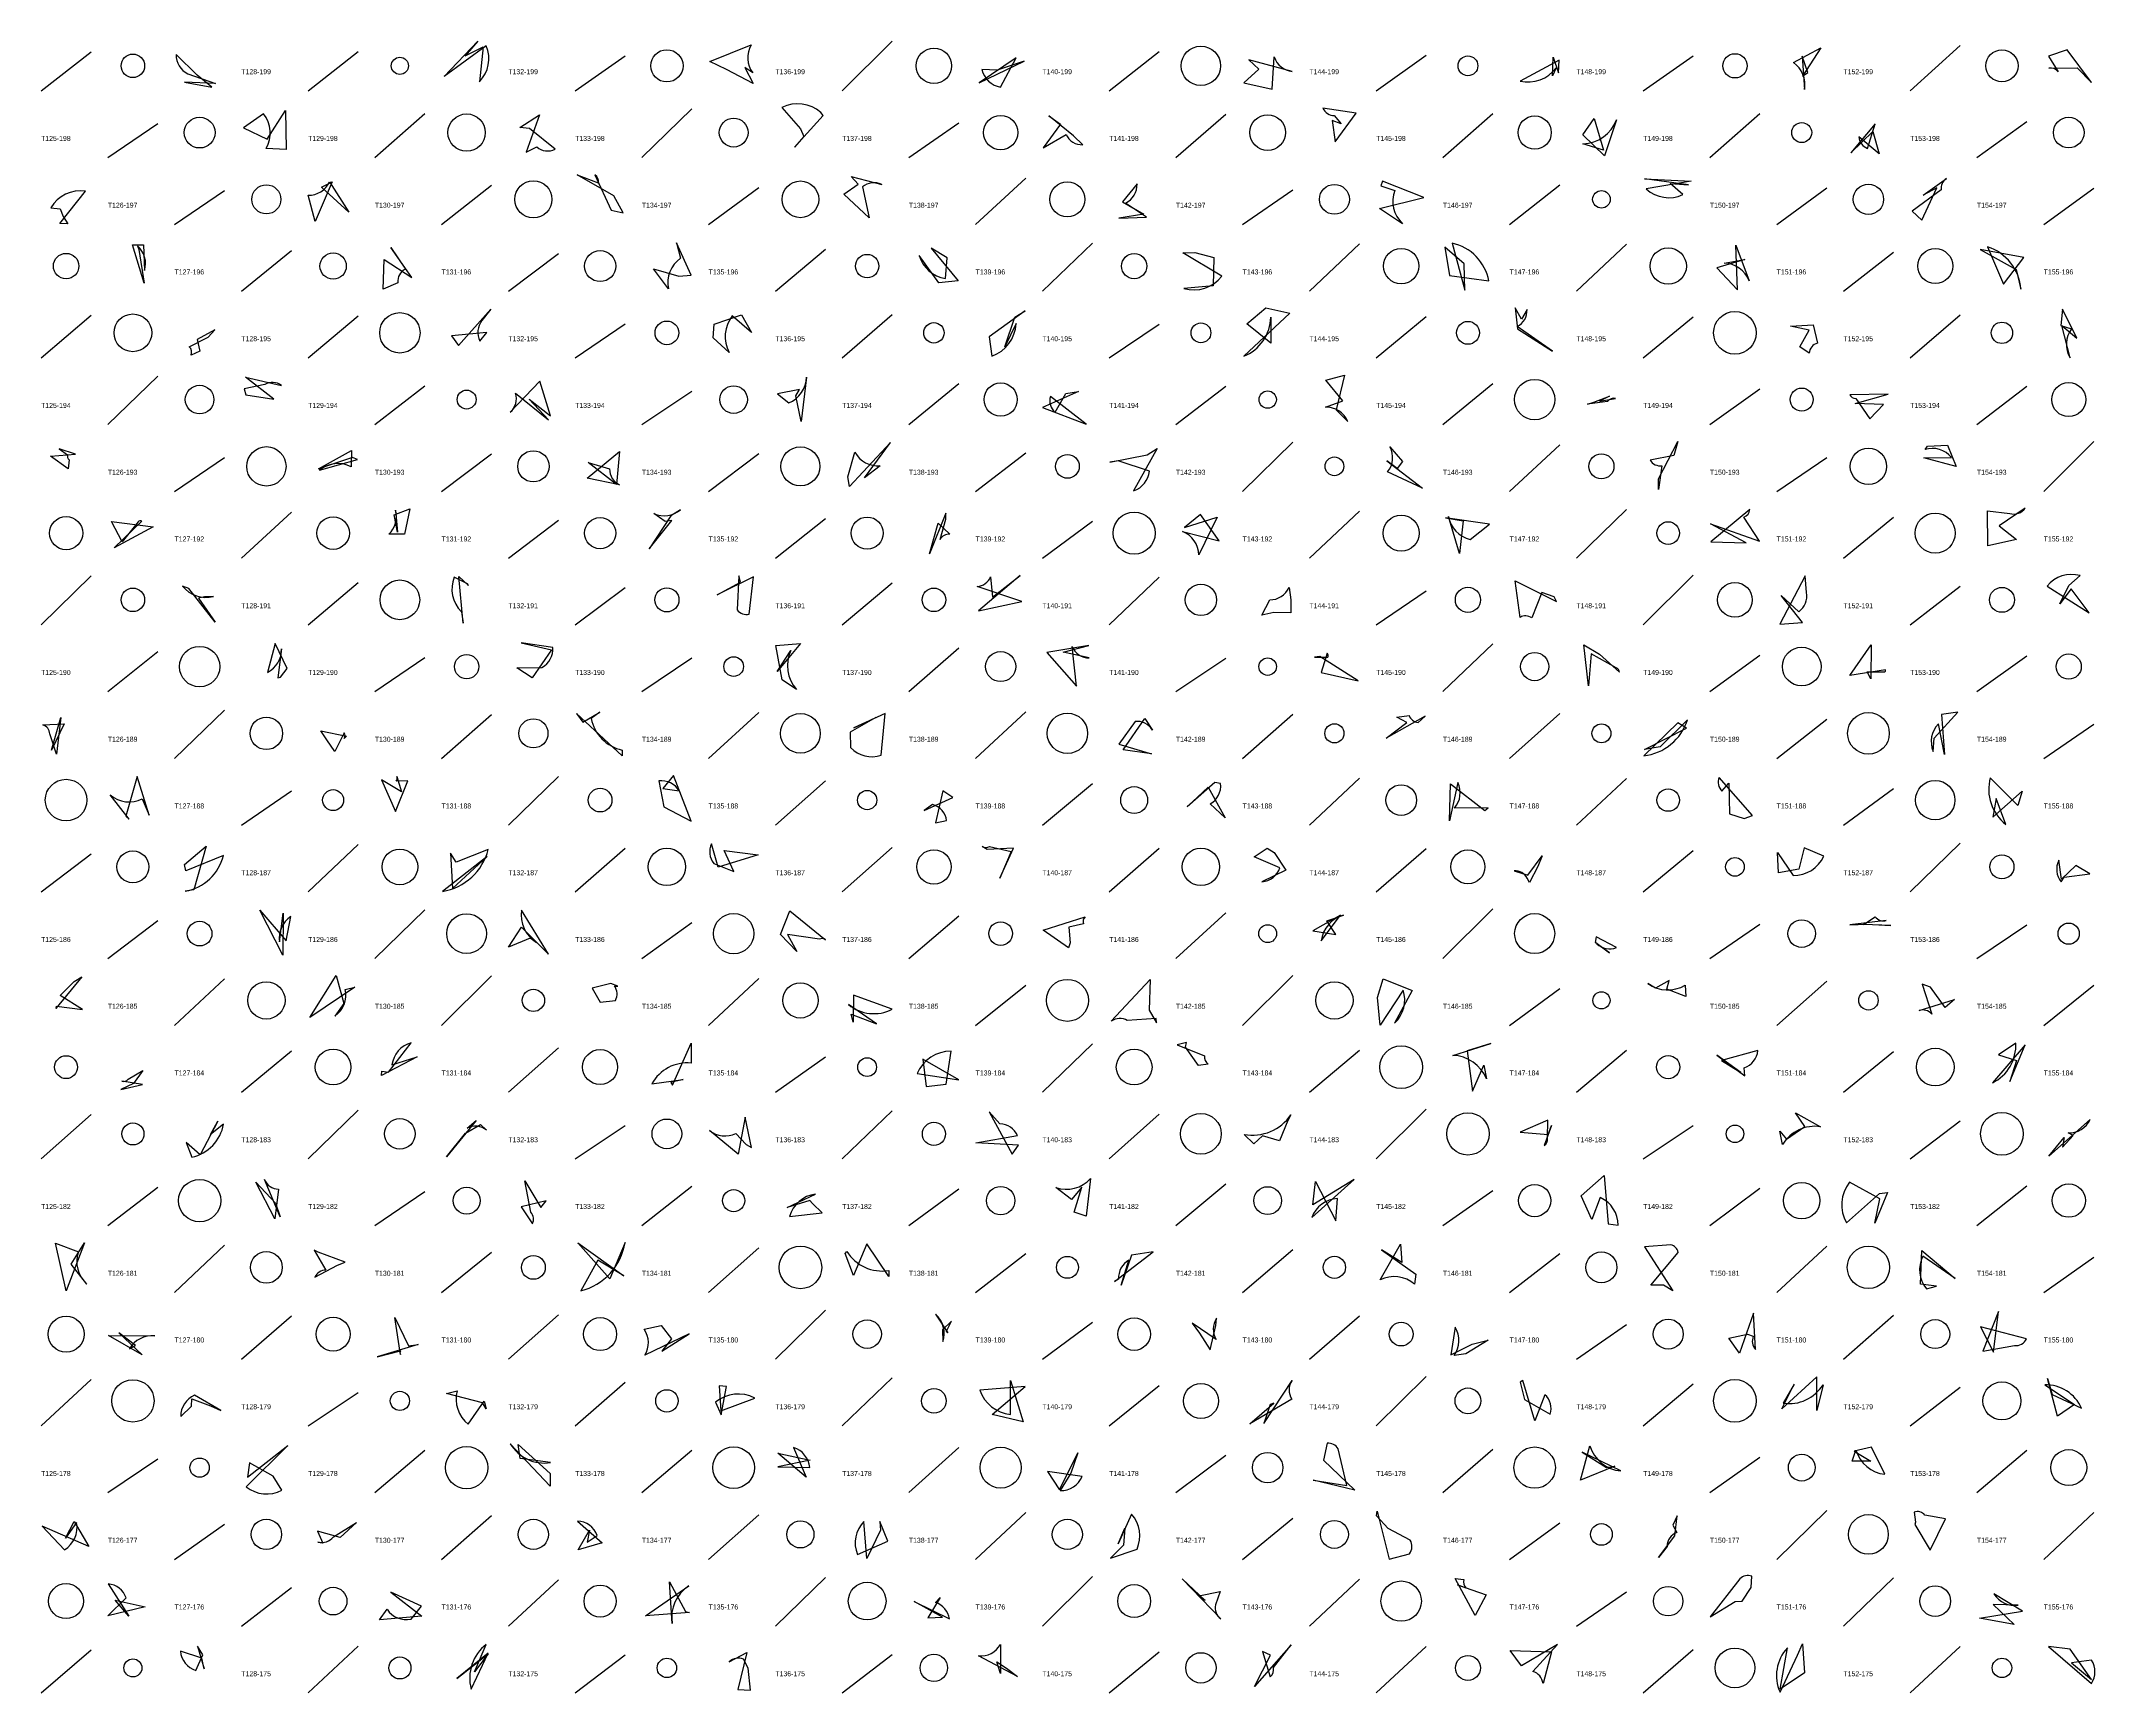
# Model space of a CAD drawing. Header units: millimetres. Extents: x -1 to 9990, y 0 to 15990.
# Drawn here: x 5000 to 6231, y 7000 to 7990 of the extents above; entities that cross this region are included whole.
import ezdxf

# ---------------------------------------------------------------- set-up
doc = ezdxf.new("R2010")
doc.units = ezdxf.units.MM
doc.layers.add('TEXT', color=3, linetype='Continuous')
doc.layers.add('WALL', color=1, linetype='Continuous')

msp = doc.modelspace()

# ---------------------------------------------------------------- linework, layer by layer
for points in [[(5254.2, 7980.9), (5264.9, 7986.4), (5262.7, 7965.5, 0.3), (5266.8, 7986.9), (5241.6, 7968.7), (5261.7, 7989.8)], [(5410.7, 7972.9), (5400.7, 7977.5), (5425.5, 7987.5, 0.3), (5426.4, 7970.8), (5421.7, 7974.1), (5426.7, 7964.4)], [(5102.4, 7962.3), (5093.5, 7969.4), (5080.9, 7981.8, 0.3), (5087.9, 7970.3), (5104.6, 7964.4), (5086, 7965.3)], [(5589, 7977.7), (5573, 7972.5), (5563.8, 7972.8, 0.3), (5574.9, 7962.2), (5584.3, 7979.7), (5562.2, 7964.8)], [(5720.7, 7964.8), (5737.7, 7961), (5738.9, 7980.4, 0.3), (5749.7, 7971.7), (5723.7, 7978.5), (5729.7, 7973.1)], [(5909.2, 7970.8), (5909.7, 7978.3), (5886.2, 7965.8, 0.3), (5907.9, 7973.9), (5905.7, 7969.1), (5906, 7980.1)], [(6058.6, 7971), (6055.3, 7980.7), (6056.6, 7960.9, 0.3), (6050, 7976.9), (6066.4, 7985.7), (6055.5, 7968.9)], [(6214, 7984.5), (6202.8, 7980.7), (6208.6, 7971.4, 0.3), (6203, 7973.6), (6220, 7973.9), (6228.6, 7965.1)], [(5451.4, 7926.2), (5468.7, 7945.2), (5467.3, 7947.1, 0.3), (5443.9, 7950), (5455, 7937.2), (5457, 7932.6)], [(5146.5, 7948.2), (5146.8, 7924.8), (5134.9, 7925.5, 0.3), (5133.3, 7946.3), (5121.3, 7937.8), (5135.5, 7931)], [(5298.6, 7945.6), (5290.6, 7923.3), (5297, 7926.4, 0.3), (5308, 7925), (5292.7, 7937.4), (5286.8, 7938.1)], [(5610.9, 7940.1), (5600.5, 7925.8), (5614.2, 7933.8, 0.3), (5624.2, 7927.7), (5618.6, 7933.1), (5603.9, 7945.1)], [(5775.5, 7929.5), (5788.1, 7946.7), (5768.1, 7949.6, 0.3), (5774.9, 7945.2), (5779.1, 7940.3), (5773.7, 7942.2)], [(5930.6, 7943.4), (5936.3, 7924.4), (5923.9, 7928.2, 0.3), (5944.1, 7942.6), (5936.8, 7921), (5923.9, 7933.7)], [(6097.6, 7935.7), (6101.4, 7922.2), (6089.2, 7932.5, 0.3), (6094.5, 7925.5), (6099.1, 7940.3), (6084.5, 7922.9)], [(5174.5, 7905.4), (5164.2, 7881.7), (5160, 7897.5, 0.3), (5172.8, 7905.4), (5184.4, 7887.4), (5168.1, 7902.2)], [(5343.3, 7897.1), (5321.2, 7909.7), (5333.9, 7904.8, 0.3), (5331.9, 7909.7), (5341.6, 7888.5), (5348.8, 7886.9)], [(5489.6, 7904), (5485.4, 7908.6), (5503.7, 7903.9, 0.3), (5492.2, 7902.4), (5496.3, 7884), (5481, 7898)], [(5645.9, 7883.8), (5662.4, 7884.4), (5649.8, 7892.8, 0.3), (5656.7, 7904.3), (5648.1, 7893.6), (5660.8, 7886.2)], [(5803.8, 7905.8), (5802.9, 7903.1), (5811.1, 7900.3, 0.3), (5815.8, 7880.4), (5802.1, 7889.5), (5828.5, 7896.2)], [(5960.8, 7907.2), (5988.7, 7905.9), (5961.9, 7901.2, 0.3), (5983.8, 7897.8), (5976.1, 7904.4), (5987.1, 7903.6)], [(6135.9, 7901.8), (6127.8, 7897.5), (6141.8, 7907.4, 0.3), (6138.6, 7900.6), (6121.1, 7887.9), (6126.9, 7882.5)], [(5016.1, 7880.3), (5011.3, 7880.5), (5026.6, 7899.9, 0.3), (5005.8, 7890), (5011.5, 7889.3), (5013.3, 7884.7)], [(5054.7, 7867.7), (5061.3, 7867.8), (5062, 7852.4, 0.3), (5057.7, 7867.1), (5058.5, 7865), (5061.8, 7844.7)], [(5222.2, 7848.1), (5209.6, 7866.2), (5218.3, 7853.2, 0.3), (5213.7, 7845), (5204.9, 7841.1), (5205.5, 7858.9)], [(5389.6, 7849.5), (5380.8, 7868.9), (5383.2, 7859.7, 0.3), (5375.9, 7841.3), (5367, 7853.3), (5382.2, 7849)], [(5549.5, 7846.2), (5537.9, 7844.9), (5526.2, 7861.4, 0.3), (5542, 7847.6), (5542.9, 7860), (5533.4, 7865.7)], [(5841.1, 7866.3), (5844, 7849.3), (5867.6, 7846.1, 0.3), (5845.5, 7868.7), (5853.2, 7840.6), (5852.7, 7856.3)], [(6016.6, 7840.8), (6015.5, 7867.5), (6023.5, 7846.2, 0.3), (6008.5, 7856.8), (6021, 7859), (6004.2, 7854)], [(6162, 7864.9), (6183.5, 7853), (6186.4, 7841.1, 0.3), (6166.4, 7866.6), (6175.9, 7844.1), (6188.1, 7860.1)], [(5702.8, 7860.2), (5702.3, 7843.2), (5684.8, 7841.5, 0.3), (5707.6, 7849), (5684.2, 7863), (5691.4, 7863.1)], [(5250.2, 7807.4), (5269.6, 7829.1), (5264.2, 7822.3, 0.3), (5263, 7810.1), (5267.2, 7815.2), (5245.9, 7813.2)], [(5589.7, 7828.2), (5568.1, 7812.7), (5569.8, 7801, 0.3), (5584.3, 7820.5), (5577.6, 7806.6), (5583.4, 7824.4)], [(5733.9, 7829.9), (5748.2, 7826.7), (5720.7, 7801, 0.3), (5736.9, 7824.4), (5736.9, 7808.9), (5722.6, 7820.4)], [(5884.7, 7817.5), (5905.7, 7804.1), (5884.6, 7818.8, 0.3), (5890.4, 7829), (5887.1, 7823.1), (5883.4, 7829.9)], [(6211.3, 7829.2), (6210.2, 7819.4), (6216.7, 7817.4, 0.3), (6215.8, 7800.1), (6210.9, 7819.3), (6219.8, 7811.9)], [(5093.6, 7811.1), (5095.1, 7804), (5089.9, 7801.6, 0.3), (5088.8, 7806.7), (5100.2, 7812.5), (5104.1, 7816.8)], [(5419.8, 7825.7), (5425.6, 7815.2), (5414.2, 7825.1, 0.3), (5412.3, 7803.3), (5402.7, 7812.1), (5403.4, 7820.1)], [(6048.2, 7819), (6061.8, 7819.8), (6064.4, 7808.9, 0.3), (6059.4, 7802.8), (6053.9, 7806.7), (6059.4, 7816.7)], [(5139.5, 7775.2), (5122.5, 7788.4), (5144, 7783.5, 0.3), (5134.1, 7784.1), (5121.6, 7781.4), (5122.7, 7777.8)], [(5305.3, 7765.3), (5298.9, 7786), (5281.1, 7767.4, 0.3), (5284.3, 7778.8), (5304.1, 7762.9), (5292.5, 7775.2)], [(5454.5, 7781.1), (5441.3, 7778.4), (5448, 7773, 0.3), (5458.6, 7788.5), (5455.4, 7761.8), (5452.2, 7777.2)], [(5600, 7770.2), (5626.3, 7760.2), (5604.8, 7776.9, 0.3), (5607.6, 7767.4), (5614, 7778.7), (5621.6, 7779.8)], [(5781.1, 7789.6), (5776, 7768.8), (5783.1, 7761.9, 0.3), (5769.6, 7770.5), (5780.1, 7774.3), (5769.8, 7786.6)], [(6087, 7772.6), (6106.8, 7778.2), (6083.8, 7777.9, 0.3), (6087.4, 7775.7), (6095.9, 7763.4), (6104.1, 7772.1)], [(5939.9, 7777.1), (5933.8, 7774), (5943.4, 7775.7, 0.3), (5938.7, 7773.9), (5926.6, 7772.3), (5930.4, 7773.5)], [(5020.7, 7742.3), (5010.9, 7745.5), (5015.9, 7741.8, 0.3), (5016.8, 7739), (5016.3, 7733.5), (5005.7, 7741.2)], [(5166.2, 7733.6), (5186.1, 7744.5), (5185.8, 7734.8, 0.3), (5166.8, 7732.7), (5189.6, 7739.1), (5186.7, 7740.3)], [(5344.8, 7724.1), (5327.9, 7737.3), (5340.7, 7733.5, 0.3), (5346.7, 7723.9), (5327.2, 7727.9), (5346.7, 7743.8)], [(5484.4, 7723), (5483.4, 7728.8), (5487.7, 7743.4, 0.3), (5502.7, 7735.4), (5493.4, 7728.1), (5509, 7749.3)], [(5662.7, 7741.8), (5668.7, 7745.6), (5654.7, 7720.4, 0.3), (5664.1, 7732.2), (5645.5, 7738.4), (5640.5, 7737.6)], [(5806.4, 7738.3), (5827.7, 7722), (5806.9, 7731.7, 0.3), (5808.3, 7746.6), (5815.7, 7738), (5812.6, 7733.7)], [(5980.7, 7749.9), (5978.3, 7741.4), (5964.1, 7738.7, 0.3), (5971.2, 7735.4), (5969.1, 7721.1), (5969.2, 7727.5)], [(6147.5, 7735), (6128.2, 7740.1), (6144.8, 7740.4, 0.3), (6128.9, 7745.1), (6130.3, 7747), (6142.4, 7747.6)], [(5221, 7709.6), (5217.7, 7694.3), (5208.3, 7694.4, 0.3), (5212.3, 7708.7), (5213.6, 7695.5), (5211.5, 7705.9)], [(5377.9, 7702.6), (5373.9, 7701.9), (5367.2, 7706.7, 0.3), (5383.1, 7709), (5377.4, 7705.4), (5364.3, 7685.6)], [(5532.3, 7682.5), (5537.6, 7701), (5544.5, 7694.3, 0.3), (5538.7, 7691.2), (5542.2, 7703.3), (5542.1, 7707)], [(5685.1, 7698.4), (5704.8, 7704.5), (5693.8, 7681.9, 0.3), (5683.9, 7696), (5705.9, 7690.3), (5694.7, 7706.2)], [(5852.2, 7702.3), (5850, 7682.7), (5843.3, 7705, 0.3), (5856.3, 7691.2), (5867.9, 7700.4), (5841.5, 7704.1)], [(6000.4, 7700.6), (6029.8, 7690.2), (6020.4, 7704.6, 0.3), (6023.9, 7709.1), (6000.6, 7689.8), (6021.8, 7689.2)], [(6166.6, 7687.3), (6166.3, 7708.3), (6179.7, 7706.7, 0.3), (6189, 7709.9), (6173.3, 7699.4), (6183.7, 7691.2)], [(5067.2, 7698.7), (5043.8, 7686.2), (5060.4, 7702.2, 0.3), (5058.1, 7701.8), (5048.5, 7689.7), (5042.2, 7701.9)], [(5256.1, 7663.6), (5255.6, 7664.5), (5247.5, 7668.6, 0.3), (5251.9, 7647.9), (5253, 7641), (5250.3, 7668.9)], [(5419.2, 7665.6), (5418.1, 7669.3), (5417.1, 7649, 0.3), (5424.4, 7646.5), (5426.9, 7668.7), (5405.2, 7658)], [(5561.7, 7648.5), (5587.7, 7654), (5560.9, 7663.1, 0.3), (5569, 7668.8), (5570.1, 7656.6), (5586.7, 7669.6)], [(6055.5, 7641.5), (6042.6, 7657.6), (6053.2, 7647.9, 0.3), (6057.8, 7659.4), (6057.1, 7669.3), (6041.8, 7640.5)], [(6209.7, 7652.7), (6215.1, 7663.6), (6221.8, 7669.5, 0.3), (6202, 7663.2), (6227.3, 7647.2), (6216.4, 7661.6)], [(5104.4, 7641.7), (5088.5, 7661.9), (5084.8, 7663.3, 0.3), (5103.3, 7657), (5098, 7656.9), (5094.3, 7656.1)], [(5738.7, 7647.5), (5731.6, 7645.9), (5736.2, 7655, 0.3), (5747.8, 7662.5), (5748.8, 7655), (5748.9, 7647.2)], [(5906.7, 7656.9), (5899.3, 7659.5), (5893.2, 7644.2, 0.3), (5886.2, 7644.5), (5883.3, 7666.3), (5908.1, 7654)], [(5147.4, 7613.9), (5140.2, 7628.9), (5135.6, 7611.5, 0.3), (5144, 7625.7), (5141.8, 7608.2), (5143.4, 7608.6)], [(5294.2, 7608.3), (5285.1, 7614.2), (5300.1, 7614.5, 0.3), (5306.6, 7626.5), (5287.7, 7629.2), (5305.8, 7625)], [(5455, 7628.8), (5441.1, 7612), (5449.3, 7624.7, 0.3), (5452.7, 7601.3), (5444, 7607), (5440.3, 7627.7)], [(5602.6, 7623.5), (5620.4, 7603.2), (5617.8, 7627.1, 0.3), (5628, 7620.2), (5612.4, 7623.6), (5627.8, 7627.6)], [(5766.2, 7621), (5763.1, 7620.7), (5771, 7620.7, 0.3), (5770.7, 7623), (5767, 7611.4), (5789.3, 7606.5)], [(5924.4, 7628.1), (5933.9, 7622.5), (5945.9, 7611.6, 0.3), (5943.9, 7614.2), (5928.8, 7622.6), (5927.2, 7603.4)], [(6096.4, 7607.6), (6094.2, 7611.8), (6104.7, 7611.8, 0.3), (6105.2, 7613), (6083.9, 7609.6), (6096.7, 7628)], [(5011.9, 7584.5), (5009.3, 7562.5), (5005.2, 7574.7, 0.3), (5001.1, 7580.1), (5013.8, 7580.8), (5006.3, 7565)], [(5324.6, 7581.7), (5334.9, 7587.7), (5329.7, 7583.9, 0.3), (5348.2, 7565), (5348.2, 7561.5), (5320.8, 7586.8)], [(5500.2, 7584.6), (5484.8, 7575.8), (5485.1, 7566.5, 0.3), (5503.4, 7562), (5505.7, 7586.8), (5487, 7578.3)], [(5648.4, 7565.2), (5661.4, 7583.9), (5665.9, 7577, 0.3), (5655.5, 7582.1), (5645.8, 7568.6), (5665.3, 7562.8)], [(5818.3, 7581.6), (5812.4, 7584.8), (5819.7, 7585.8, 0.3), (5825.1, 7581.5), (5829.3, 7585.4), (5806.1, 7572.2)], [(5986, 7578.1), (5980.7, 7581.4), (5960.4, 7561.6, 0.3), (5986.5, 7583.1), (5970.1, 7566.9), (5960.8, 7565.3)], [(6138.7, 7586.2), (6140.5, 7562.3), (6136.9, 7580.7, 0.3), (6133.8, 7564.1), (6134.4, 7572.2), (6148.6, 7587.7)], [(5167.7, 7576.5), (5183.1, 7573.3), (5181.6, 7572, 0.3), (5181.7, 7575.3), (5176.1, 7564.1), (5171.2, 7571.2)], [(5050.7, 7525.3), (5052.8, 7523.5), (5041.4, 7538.1, 0.3), (5060.6, 7535.7), (5064.7, 7526), (5057.5, 7549.2)], [(5212.3, 7528.2), (5219.8, 7546.6), (5212.7, 7546.4, 0.3), (5213.1, 7549.2), (5216, 7539.9), (5203.9, 7547.1)], [(5378.9, 7549.7), (5372.6, 7541.9), (5382.4, 7540.5, 0.3), (5370.1, 7546.5), (5373.1, 7531), (5389.5, 7522.3)], [(5699.3, 7542.8), (5709.6, 7524.3), (5700.6, 7532.7, 0.3), (5706.8, 7544.9), (5703.4, 7545.6), (5686.8, 7530.9)], [(5865.1, 7528.8), (5867.1, 7530.4), (5847, 7530.2, 0.3), (5848.9, 7545.5), (5844, 7522.5), (5844.6, 7544.7)], [(6020.5, 7523.9), (6025.6, 7525.8), (6005.5, 7548.6, 0.3), (6007.2, 7540.3), (6011.3, 7545.2), (6011.7, 7526.7)], [(6187.1, 7540.3), (6184.5, 7531.7), (6168, 7548.4, 0.3), (6177.3, 7520.4), (6171.6, 7535.9), (6169.6, 7524.8)], [(5540.3, 7540.5), (5535.9, 7521.3), (5542.6, 7522.7, 0.3), (5534.2, 7532.4), (5529.2, 7528.7), (5546.3, 7536.6)], [(5098.9, 7507.5), (5091.6, 7481.2), (5086.4, 7480.5, 0.3), (5109.3, 7501.9), (5086.7, 7492.6), (5086, 7496.4)], [(5429.6, 7502.3), (5405.7, 7494.9), (5401.8, 7508.8, 0.3), (5403.1, 7497.1), (5415.2, 7492.2), (5409.4, 7504.9)], [(5246.5, 7482), (5267.4, 7501.3), (5240.5, 7480.3, 0.3), (5268, 7505.5), (5248.7, 7497.8), (5245.4, 7503.3)], [(5582.7, 7506.2), (5566.9, 7505.4), (5563.9, 7507.2, 0.3), (5568.4, 7507.3), (5581.3, 7504.2), (5574.5, 7488.2)], [(5738.8, 7503.7), (5745.8, 7493), (5731.6, 7486.1, 0.3), (5742.3, 7494.5), (5726.9, 7501.1), (5734.6, 7506.2)], [(5896.8, 7495.3), (5891.9, 7485.6), (5890.5, 7488.2, 0.3), (5882.8, 7492.6), (5890.9, 7490.1), (5899.4, 7501.7)], [(6041, 7491.5), (6040.5, 7503.6), (6049.8, 7489.8, 0.3), (6068.3, 7501.5), (6056.4, 7506.4), (6053.3, 7493.6)], [(6219.3, 7495.8), (6210.7, 7487.7), (6209.1, 7499, 0.3), (6210.5, 7486), (6212.3, 7488.9), (6227.7, 7490.8)], [(5131, 7469), (5146.8, 7450.6), (5149.6, 7465.2, 0.3), (5142.9, 7450), (5145, 7467.3), (5144.8, 7442)], [(5287.8, 7458.9), (5304.1, 7442.7), (5287.8, 7469.1, 0.3), (5296.8, 7449.7), (5293, 7452.3), (5280.1, 7446.9)], [(5443, 7454.4), (5448.6, 7468.6), (5470, 7451.3, 0.3), (5466.4, 7451.6), (5447.3, 7454.4), (5452.9, 7444.3)], [(5615.7, 7446.4), (5600.5, 7457.1), (5625.6, 7465, 0.3), (5624.7, 7460.8), (5615.9, 7458.8), (5616.6, 7449.5)], [(5775.9, 7454.5), (5770.5, 7462.7), (5780.4, 7466.1, 0.3), (5767, 7450.6), (5778.6, 7466.1), (5762.1, 7456.6)], [(6108.5, 7459.8), (6092, 7460.5), (6099, 7465.1, 0.3), (6105.7, 7462.8), (6083.9, 7460.2), (6093.9, 7460.7)], [(5931.6, 7449.7), (5939.9, 7443.5), (5932.3, 7448.9, 0.3), (5944, 7446.6), (5931.8, 7453), (5931.3, 7449.7)], [(5019.9, 7426.4), (5024.5, 7429.2), (5008.8, 7410.1, 0.3), (5009.3, 7411.5), (5024.8, 7409.6), (5011.4, 7418)], [(5176.8, 7429.9), (5181.5, 7413.1), (5176.1, 7405.6, 0.3), (5182.3, 7421.5), (5188, 7423), (5161.1, 7404.7)], [(5330.2, 7422.4), (5335, 7413.9), (5344.2, 7415, 0.3), (5343.5, 7423.6), (5345.6, 7423.6), (5341.5, 7425.1)], [(5668.4, 7401.5), (5668.1, 7404.1), (5650.9, 7402.9, 0.3), (5641.3, 7402.5), (5664.6, 7427.6), (5663.9, 7409.1)], [(5804.3, 7427.9), (5821.6, 7421), (5811, 7401.4, 0.3), (5816.1, 7421.2), (5802.4, 7400.2), (5800.9, 7416.7)], [(5975.5, 7426.9), (5967.3, 7422.3), (5962.8, 7425.1, 0.3), (5985.2, 7424.1), (5985.5, 7417.4), (5974.2, 7421.7)], [(6132.2, 7423), (6127.1, 7424.7), (6132.9, 7406.8, 0.3), (6125.4, 7408.9), (6146.5, 7415.6), (6140.9, 7410.8)], [(5485.5, 7406.8), (5500.6, 7401), (5483.8, 7412.5, 0.3), (5510, 7409.7), (5486.8, 7418.1), (5486.6, 7401.9)], [(5204.2, 7372.5), (5208.2, 7371.9), (5221.8, 7389.6, 0.3), (5210.2, 7376.3), (5225.3, 7381.1), (5203.9, 7369.9)], [(5378.3, 7364.1), (5389.6, 7389.3), (5389.5, 7377.4, 0.3), (5366, 7365), (5384.7, 7367.6), (5377.4, 7365.7)], [(5530.4, 7363.3), (5542.4, 7364.7), (5545.3, 7384.6, 0.3), (5524.9, 7371.1), (5550, 7367.3), (5528.4, 7379.7)], [(5686.3, 7389.7), (5680.7, 7388.4), (5697.2, 7381.7, 0.3), (5699.4, 7376.8), (5693.5, 7376), (5685.7, 7386.9)], [(5857.8, 7360.6), (5864.5, 7376.1), (5866.1, 7367.9, 0.3), (5845.9, 7382), (5868.7, 7389.1), (5854.6, 7384.8)], [(6004.2, 7382.2), (6020.9, 7369.7), (6020.6, 7374.6, 0.3), (6028.7, 7385), (6006.9, 7379), (6018.5, 7371.8)], [(6179.8, 7366.4), (6189, 7388.4), (6169.3, 7365.6, 0.3), (6183.3, 7389.4), (6172.9, 7382.3), (6183.7, 7378.9)], [(5047.7, 7361.5), (5060.8, 7364.6), (5048.3, 7366.6, 0.3), (5052.2, 7367.7), (5061, 7373), (5055.3, 7365.2)], [(5585.7, 7328.2), (5560.2, 7329.7), (5585, 7334, 0.3), (5574.6, 7341), (5568.1, 7348.2), (5581.8, 7322.9)], [(6056.9, 7339.5), (6051.2, 7347.7), (6066.3, 7339.3, 0.3), (6043.5, 7328.6), (6041.9, 7336.7), (6045.9, 7331.8)], [(5095.4, 7322.5), (5087, 7329.8), (5090.3, 7321, 0.3), (5109.4, 7340.9), (5101.6, 7334.7), (5106, 7342.7)], [(5254.3, 7335.5), (5263.3, 7340.7), (5267, 7337.2, 0.3), (5255.3, 7338.4), (5260.7, 7343.1), (5242.9, 7321.3)], [(5421.9, 7345.1), (5417.7, 7322.9), (5400.6, 7337.1, 0.3), (5416.3, 7335.3), (5422.5, 7328.7), (5425.7, 7326.8)], [(5731.9, 7333.9), (5726.8, 7329), (5720.9, 7334.7, 0.3), (5748.9, 7346.5), (5747, 7343.1), (5742.1, 7330.9)], [(5903, 7334.6), (5905, 7340.1), (5900.7, 7328, 0.3), (5902.7, 7332.4), (5902.9, 7343.2), (5886.3, 7336)], [(6211.2, 7327.1), (6217.7, 7334.1), (6214.6, 7335.6, 0.3), (6227.9, 7343.6), (6203.1, 7321.6), (6212.2, 7332.8)], [(5140.5, 7293.4), (5143.3, 7285.3), (5133.8, 7307.6, 0.3), (5142.3, 7301.9), (5140, 7284), (5128.6, 7306)], [(5302.7, 7294.8), (5287.6, 7291.2), (5294.4, 7281, 0.3), (5293.5, 7288), (5289.8, 7306.8), (5299.4, 7290.9)], [(5460.6, 7295.1), (5447.1, 7290.9), (5464, 7298.9, 0.3), (5448.5, 7285.4), (5468.1, 7287.7), (5462.2, 7293.3)], [(5623.7, 7303), (5617.5, 7295.7), (5608, 7302.8, 0.3), (5628.9, 7308.3), (5626.2, 7285.6), (5619, 7288)], [(5763.6, 7306.5), (5775.9, 7282.9), (5776.9, 7296.2, 0.3), (5761.4, 7284.9), (5786.9, 7307.6), (5762.1, 7292.4)], [(5936.6, 7310), (5939, 7281.1), (5945, 7280.3, 0.3), (5934.3, 7296.8), (5929.3, 7283.7), (5922.8, 7297.9)], [(6098.9, 7281.5), (6101.9, 7296), (6083.6, 7306, 0.3), (6081.8, 7281.6), (6101.7, 7299.3), (6106.4, 7299.9)], [(5015, 7241), (5008.6, 7269.5), (5022.4, 7264.4, 0.3), (5027.4, 7244.9), (5018, 7256.9), (5026, 7269.7)], [(5166.1, 7264.2), (5163.7, 7265.4), (5170.6, 7253.3, 0.3), (5164.1, 7249.2), (5177.6, 7256.3), (5182.3, 7258.1)], [(5349.2, 7250), (5333.7, 7259.3), (5323.4, 7240.9, 0.3), (5349.9, 7269.9), (5340.9, 7248.1), (5321.7, 7269.7)], [(5486.8, 7250.1), (5481.8, 7263.4), (5482.8, 7264.6, 0.3), (5507.9, 7253.1), (5507.9, 7249.5), (5494.8, 7269.1)], [(5653.4, 7262.3), (5647.2, 7244.3), (5651.9, 7259.3, 0.3), (5645.7, 7248), (5643.2, 7246.6), (5666.3, 7264.4)], [(5803.3, 7265.6), (5823.7, 7251), (5823, 7244.9, 0.3), (5802.4, 7247.5), (5814.5, 7268.9), (5815.4, 7257.9)], [(5972.1, 7244.3), (5964.5, 7244.3), (5981, 7264, 0.3), (5976.5, 7268.6), (5960.9, 7267.4), (5977.8, 7241)], [(6126.9, 7265.2), (6147, 7248.4), (6127.6, 7261.7, 0.3), (6129.8, 7242.2), (6135.8, 7243.8), (6126.1, 7245)], [(5225.9, 7208.7), (5201.4, 7201.4), (5215.3, 7204.9, 0.3), (5215.4, 7202.8), (5212, 7224.9), (5220.1, 7208)], [(5545.6, 7222.8), (5540.1, 7217.6), (5540.4, 7210.6, 0.3), (5536, 7226.9), (5543.4, 7215.7), (5542.5, 7216.8)], [(5700.6, 7205.6), (5704, 7220.1), (5704.3, 7224.5, 0.3), (5704.2, 7211.8), (5689.8, 7221.5), (5694.1, 7215.6)], [(6011.4, 7212.6), (6022.6, 7215), (6026, 7213.7, 0.3), (6027.4, 7205.8), (6026.2, 7227.6), (6017.8, 7203.5)], [(6173, 7228.6), (6163.5, 7204.8), (6182.6, 7208.1, 0.3), (6189.7, 7212.1), (6162.1, 7219.3), (6170, 7204.1)], [(5060.6, 7202.6), (5040.5, 7214.1), (5068.1, 7213.9, 0.3), (5052.9, 7206.1), (5056.5, 7208.2), (5046.6, 7215.8)], [(5371.9, 7204.8), (5388.3, 7215.1), (5361.8, 7202.3, 0.3), (5361.4, 7218), (5371.5, 7220.1), (5377.7, 7212.1)], [(5867.2, 7211.3), (5853.7, 7203.2), (5846.8, 7202.2, 0.3), (5847.3, 7219.2), (5844.8, 7202.5), (5857.6, 7209)], [(6043.1, 7170.2), (6050.5, 7185.1), (6043.9, 7173.6, 0.3), (6067.8, 7184.7), (6064.1, 7169.2), (6064, 7189.5)], [(6202.3, 7188.5), (6205, 7178.9), (6222.7, 7170.6, 0.3), (6200.6, 7184.7), (6218.5, 7172.8), (6208.2, 7165.8)], [(5101.5, 7172), (5107.7, 7169.2), (5091.9, 7178.4, 0.3), (5083.7, 7165.6), (5090.1, 7171.8), (5090.3, 7176.2)], [(5264.5, 7173.9), (5242.9, 7179.5), (5249.3, 7181.1, 0.3), (5256, 7161), (5265.5, 7174.8), (5266.7, 7170.3)], [(5406.3, 7184.1), (5407.4, 7169), (5427.6, 7176.7, 0.3), (5404.1, 7174.3), (5407.6, 7166.7), (5410.8, 7183.6)], [(5569.9, 7166.8), (5589.7, 7183.6), (5562.6, 7181.5, 0.3), (5580.8, 7166.9), (5580.9, 7187.3), (5588.5, 7162.5)], [(5736.5, 7172.9), (5732.6, 7161.5), (5749.6, 7187.2, 0.3), (5749.4, 7176.1), (5724.4, 7161.3), (5738.6, 7173.7)], [(5886.3, 7186.2), (5888.8, 7175.8), (5904.3, 7167, 0.3), (5901.1, 7178.7), (5895, 7163), (5887.8, 7187.3)], [(5123.6, 7129.3), (5147.9, 7148.2), (5122.9, 7123.5, 0.3), (5144.3, 7121.5), (5139, 7129.9), (5124.9, 7137.9)], [(5305, 7131.4), (5305, 7123.8), (5281.1, 7149.3, 0.3), (5305.3, 7138), (5287, 7140.4), (5285.8, 7148.8)], [(5460.9, 7139.4), (5441.5, 7135.5), (5460.6, 7135.1, 0.3), (5450.9, 7147.1), (5458.4, 7129.2), (5441.4, 7143.7)], [(5621.3, 7143.9), (5617, 7131.6), (5610.7, 7121.2, 0.3), (5623.9, 7129.7), (5603.1, 7132.7), (5610.2, 7121.7)], [(5762.3, 7127.5), (5782.4, 7124.2), (5777.3, 7146.3, 0.3), (5770.6, 7149.6), (5768.4, 7139.5), (5787.3, 7121.5)], [(5943, 7135.8), (5922.5, 7127.4), (5928.1, 7148.1, 0.3), (5946.7, 7133), (5923.4, 7144.2), (5938, 7135)], [(6096.4, 7138.8), (6085.3, 7138.9), (6087.5, 7145.4, 0.3), (6104.8, 7131), (6096.8, 7147.2), (6086.4, 7144.9)], [(5028.6, 7087.8), (5000.7, 7100), (5014.1, 7085.7, 0.3), (5021.3, 7102.1), (5014.6, 7092.8), (5019.8, 7102.7)], [(5165.6, 7096.9), (5168.8, 7089.7), (5165.9, 7090.4, 0.3), (5175.2, 7093.5), (5189.1, 7102.2), (5179.2, 7093.2)], [(5328.6, 7097.6), (5327.2, 7090.4), (5333.3, 7094.4, 0.3), (5321.4, 7103), (5336.3, 7090), (5321.9, 7085.7)], [(5503, 7097.5), (5494.9, 7080.6), (5493.1, 7102.8, 0.3), (5489.2, 7083), (5507.3, 7091), (5502.6, 7102.7)], [(5648.6, 7088.6), (5640.8, 7080.8), (5656.7, 7086.2, 0.3), (5653.5, 7107.1), (5645.5, 7089.4), (5649.4, 7098.8)], [(5800.6, 7108.9), (5807.8, 7080.2), (5820, 7083.3, 0.3), (5820.4, 7091.6), (5807.3, 7098.5), (5800.2, 7106.1)], [(5980.3, 7106.2), (5977.8, 7100.6), (5980.1, 7096.2, 0.3), (5974.3, 7087.8), (5969.1, 7081.1), (5978.9, 7094.2)], [(6132, 7085.5), (6141.2, 7104.3), (6128.8, 7106.6, 0.3), (6122.4, 7108.4), (6123.2, 7102.3), (6122.7, 7101)], [(5062.4, 7051.6), (5040.1, 7046.1), (5051, 7056.9, 0.3), (5040.2, 7065.3), (5052.6, 7045.9), (5044.3, 7055.6)], [(5388.5, 7048.2), (5362.2, 7046.1), (5388.1, 7064.1, 0.3), (5378.2, 7041.6), (5376.6, 7066.6), (5386.2, 7048.8)], [(5693.7, 7058.2), (5706.5, 7060.7), (5703.7, 7052.7, 0.3), (5706.9, 7044.4), (5683.7, 7068.3), (5697.5, 7055.3)], [(5859.3, 7046.3), (5847.4, 7068.5), (5852.6, 7067.9, 0.3), (5854, 7062.7), (5848.8, 7064.8), (5866, 7058.8)], [(6019.4, 7055), (6024.7, 7063.1), (6025.1, 7069.9, 0.3), (6017.9, 7068.4), (6000.1, 7045.5), (6015.1, 7054.8)], [(5228.2, 7045.9), (5202.8, 7043.7), (5207.3, 7050.1, 0.3), (5221.7, 7044.2), (5227.9, 7051.9), (5209.6, 7060.3)], [(5540.2, 7045.3), (5523.1, 7054.8), (5544.3, 7044.3, 0.3), (5536, 7054.1), (5538.8, 7057.2), (5531.3, 7045)], [(6161.6, 7044.8), (6187.3, 7049), (6170.2, 7059.4, 0.3), (6184.8, 7052.5), (6169.7, 7052.9), (6182.3, 7041.1)], [(5097.8, 7014.5), (5096.4, 7020.9), (5083.5, 7025, 0.3), (5092.7, 7013.4), (5096.9, 7022.9), (5093.7, 7028)], [(5267.9, 7023.4), (5259.7, 7012.6), (5266.7, 7029.1, 0.3), (5257.7, 7002.3), (5267.9, 7023.8), (5249.1, 7008.7)], [(5578.5, 7014.9), (5585.1, 7009.9), (5561.7, 7022.2, 0.3), (5574.9, 7029.1), (5574.9, 7011.7), (5572.8, 7018.6)], [(5736.6, 7022.6), (5731.9, 7024.9), (5736.5, 7009.6, 0.3), (5738.4, 7015.3), (5749.1, 7028.9), (5727.1, 7003.9)], [(5880.4, 7025.4), (5905, 7024.7), (5900, 7005.6, 0.3), (5893.9, 7012.9), (5908.7, 7029.1), (5887, 7016.3)], [(6056.7, 7012.1), (6042, 7002.3), (6046.4, 7027, 0.3), (6042, 7000.4), (6052.5, 7022.7), (6055.5, 7029.5)], [(6215.9, 7026.2), (6202.8, 7027.8), (6228.6, 7005.7, 0.3), (6228.7, 7019.6), (6216.7, 7018.1), (6228.6, 7008.1)], [(5425, 7001.6), (5423.8, 7014.8), (5420.9, 7020.2, 0.3), (5412.4, 7018.7), (5423, 7024.3), (5417.6, 7002)]]:
    msp.add_lwpolyline(points, format="xyb", close=True)
for centre, radius in [((5055, 7975), 7.04), ((5215, 7975), 5.15), ((5375, 7975), 9.68), ((5535, 7975), 10.6), ((5695, 7975), 11.8), ((5855, 7975), 5.91), ((6015, 7975), 7.27), ((6175, 7975), 9.62), ((5095, 7935), 9.23), ((5255, 7935), 11.2), ((5415, 7935), 8.65), ((5575, 7935), 10.3), ((5735, 7935), 10.7), ((5895, 7935), 9.97), ((6055, 7935), 5.99), ((6215, 7935), 9.19), ((5135, 7895), 8.7), ((5295, 7895), 11.1), ((5455, 7895), 11), ((5615, 7895), 10.5), ((5775, 7895), 8.95), ((6095, 7895), 9.07), ((5935, 7895), 5.26), ((5335, 7855), 9.31), ((5815, 7855), 10.6), ((5975, 7855), 10.9), ((6135, 7855), 10.5), ((5015, 7855), 7.64), ((5175, 7855), 7.88), ((5495, 7855), 7.01), ((5655, 7855), 7.58), ((6015, 7815), 12.8), ((5055, 7815), 11.3), ((5215, 7815), 12.1), ((5375, 7815), 7.09), ((5535, 7815), 6.13), ((5695, 7815), 5.92), ((5855, 7815), 6.84), ((6175, 7815), 6.41), ((5095, 7775), 8.57), ((5255, 7775), 5.67), ((5415, 7775), 8.25), ((5575, 7775), 9.95), ((5735, 7775), 5.19), ((5895, 7775), 12.1), ((6055, 7775), 6.89), ((6215, 7775), 10.2), ((5135, 7735), 11.8), ((5295, 7735), 9.37), ((5455, 7735), 11.7), ((5615, 7735), 7.13), ((5935, 7735), 7.52), ((6095, 7735), 10.9), ((5775, 7735), 5.61), ((5015, 7695), 9.93), ((5175, 7695), 9.74), ((5335, 7695), 9.34), ((5495, 7695), 9.61), ((5655, 7695), 12.6), ((5815, 7695), 10.8), ((6135, 7695), 12), ((5975, 7695), 6.8), ((5055, 7655), 7.05), ((5215, 7655), 11.9), ((5375, 7655), 7.23), ((5535, 7655), 7.05), ((5695, 7655), 9.42), ((5855, 7655), 7.55), ((6015, 7655), 10.4), ((6175, 7655), 7.47), ((5095, 7615), 12.1), ((5255, 7615), 7.29), ((5415, 7615), 5.88), ((5575, 7615), 9), ((5735, 7615), 5.24), ((5895, 7615), 8.43), ((6055, 7615), 11.6), ((6215, 7615), 7.56), ((5135, 7575), 9.75), ((5295, 7575), 8.74), ((5455, 7575), 11.9), ((5615, 7575), 12.1), ((6095, 7575), 12.5), ((5775, 7575), 5.73), ((5935, 7575), 5.67), ((5015, 7535), 12.5), ((5815, 7535), 9.21), ((6135, 7535), 11.8), ((5175, 7535), 6.28), ((5335, 7535), 7.1), ((5495, 7535), 5.78), ((5655, 7535), 8.08), ((5975, 7535), 6.72), ((5055, 7495), 9.53), ((5215, 7495), 10.7), ((5375, 7495), 11.2), ((5535, 7495), 10.3), ((5695, 7495), 11.2), ((5855, 7495), 10.2), ((6015, 7495), 5.6), ((6175, 7495), 7.2), ((5095, 7455), 7.4), ((5255, 7455), 11.9), ((5415, 7455), 12.1), ((5575, 7455), 7.09), ((5735, 7455), 5.36), ((5895, 7455), 12), ((6055, 7455), 8.26), ((6215, 7455), 6.36), ((5135, 7415), 11.2), ((5295, 7415), 6.7), ((5455, 7415), 10.6), ((5615, 7415), 12.6), ((5775, 7415), 11.2), ((5935, 7415), 5.13), ((6095, 7415), 5.81), ((5175, 7375), 10.7), ((5335, 7375), 10.5), ((5655, 7375), 10.7), ((5815, 7375), 12.8), ((6135, 7375), 11.3), ((5015, 7375), 6.86), ((5495, 7375), 5.6), ((5975, 7375), 6.92), ((5855, 7335), 12.7), ((6175, 7335), 12.8), ((5055, 7335), 6.63), ((5215, 7335), 9.17), ((5375, 7335), 8.91), ((5535, 7335), 6.93), ((5695, 7335), 12.2), ((6015, 7335), 5.24), ((5095, 7295), 12.7), ((5255, 7295), 8.11), ((5415, 7295), 6.63), ((5575, 7295), 8.5), ((5735, 7295), 8.34), ((5895, 7295), 9.62), ((6055, 7295), 10.9), ((6215, 7295), 10), ((5135, 7255), 9.52), ((5295, 7255), 7.14), ((5455, 7255), 12.8), ((5615, 7255), 6.56), ((5775, 7255), 6.66), ((5935, 7255), 9.28), ((6095, 7255), 12.7), ((5015, 7215), 10.8), ((5175, 7215), 10.2), ((5335, 7215), 9.9), ((5655, 7215), 9.74), ((5495, 7215), 8.53), ((5815, 7215), 7.1), ((5975, 7215), 9), ((6135, 7215), 8.68), ((5055, 7175), 12.7), ((6015, 7175), 12.8), ((5215, 7175), 5.77), ((5375, 7175), 6.71), ((5535, 7175), 7.39), ((5695, 7175), 10.5), ((5855, 7175), 7.72), ((6175, 7175), 11.4), ((5095, 7135), 5.77), ((5255, 7135), 12.7), ((5415, 7135), 12.5), ((5575, 7135), 12.3), ((5735, 7135), 9.14), ((5895, 7135), 12.4), ((6055, 7135), 8.01), ((6215, 7135), 10.8), ((5135, 7095), 9.1), ((5295, 7095), 9.03), ((5455, 7095), 8.15), ((5615, 7095), 9.04), ((5775, 7095), 8.36), ((5935, 7095), 6.51), ((6095, 7095), 11.9), ((5015, 7055), 10.5), ((5335, 7055), 9.66), ((5495, 7055), 11.3), ((5655, 7055), 9.88), ((5815, 7055), 12.1), ((5175, 7055), 8.3), ((5975, 7055), 8.82), ((6135, 7055), 9.2), ((5055, 7015), 5.39), ((5215, 7015), 6.61), ((5375, 7015), 5.84), ((5535, 7015), 8.21), ((5695, 7015), 9.11), ((5855, 7015), 7.46), ((6015, 7015), 11.9), ((6175, 7015), 5.83)]:
    msp.add_circle(centre, radius)
at = {"layer": 'WALL'}
for p, q in [((5480, 7960), (5510, 7989.8)), ((5000, 7960), (5030, 7983.4)), ((5160, 7960), (5190, 7983.5)), ((5320, 7960), (5350, 7981)), ((5640, 7960), (5670, 7983.6)), ((5800, 7960), (5830, 7981.4)), ((5960, 7960), (5990, 7980.9)), ((6120, 7960), (6150, 7987.1)), ((5040, 7920), (5070, 7940.5)), ((5200, 7920), (5230, 7946.4)), ((5360, 7920), (5390, 7949.2)), ((5520, 7920), (5550, 7940.8)), ((5680, 7920), (5710, 7946)), ((5840, 7920), (5870, 7946.5)), ((6000, 7920), (6030, 7946.5)), ((6160, 7920), (6190, 7941.6)), ((5240, 7880), (5270, 7903.4)), ((5400, 7880), (5430, 7902.1)), ((5560, 7880), (5590, 7907.6)), ((5880, 7880), (5910, 7903.6)), ((6040, 7880), (6070, 7901.9)), ((6200, 7880), (6230, 7901.6)), ((5080, 7880), (5110, 7900.3)), ((5720, 7880), (5750, 7900.7)), ((5120, 7840), (5150, 7864.3)), ((5440, 7840), (5470, 7865.2)), ((5600, 7840), (5630, 7868.7)), ((5760, 7840), (5790, 7868.3)), ((5920, 7840), (5950, 7868.1)), ((5280, 7840), (5310, 7862.6)), ((6080, 7840), (6110, 7863.3)), ((5000, 7800), (5030, 7825.6)), ((5160, 7800), (5190, 7825.2)), ((5320, 7800), (5350, 7820.3)), ((5480, 7800), (5510, 7825.9)), ((5640, 7800), (5670, 7820.2)), ((5800, 7800), (5830, 7824.8)), ((5960, 7800), (5990, 7824.5)), ((6120, 7800), (6150, 7825.8)), ((5040, 7760), (5070, 7789.1)), ((5200, 7760), (5230, 7783.2)), ((5360, 7760), (5390, 7780.1)), ((5520, 7760), (5550, 7784.7)), ((5680, 7760), (5710, 7783)), ((5840, 7760), (5870, 7784.7)), ((6000, 7760), (6030, 7781.5)), ((6160, 7760), (6190, 7783)), ((5240, 7720), (5270, 7742.4)), ((5400, 7720), (5430, 7742.6)), ((5560, 7720), (5590, 7743.1)), ((5720, 7720), (5750, 7749.5)), ((5880, 7720), (5910, 7747.9)), ((6200, 7720), (6230, 7749.9)), ((5080, 7720), (5110, 7740.4)), ((6040, 7720), (6070, 7740.3)), ((5120, 7680), (5150, 7707.6)), ((5760, 7680), (5790, 7708.2)), ((5920, 7680), (5950, 7709.2)), ((6080, 7680), (6110, 7704.5)), ((5280, 7680), (5310, 7702.8)), ((5440, 7680), (5470, 7703.7)), ((5600, 7680), (5630, 7702.1)), ((5000, 7640), (5030, 7669.4)), ((5640, 7640), (5670, 7668.6)), ((5960, 7640), (5990, 7669.8)), ((5160, 7640), (5190, 7665.4)), ((5320, 7640), (5350, 7662.4)), ((5480, 7640), (5510, 7665.1)), ((5800, 7640), (5830, 7660.4)), ((6120, 7640), (6150, 7663.3)), ((5040, 7600), (5070, 7624)), ((5200, 7600), (5230, 7620.4)), ((5360, 7600), (5390, 7620.2)), ((5520, 7600), (5550, 7626.2)), ((5680, 7600), (5710, 7620)), ((5840, 7600), (5870, 7628.6)), ((6000, 7600), (6030, 7621.8)), ((6160, 7600), (6190, 7621.4)), ((5080, 7560), (5110, 7588.9)), ((5240, 7560), (5270, 7586.3)), ((5400, 7560), (5430, 7587.4)), ((5560, 7560), (5590, 7587.8)), ((5720, 7560), (5750, 7586.5)), ((5880, 7560), (5910, 7586.9)), ((6040, 7560), (6070, 7583.5)), ((6200, 7560), (6230, 7580.5)), ((5280, 7520), (5310, 7549.1)), ((5440, 7520), (5470, 7546.5)), ((5600, 7520), (5630, 7545)), ((5760, 7520), (5790, 7548.2)), ((5920, 7520), (5950, 7547.9)), ((5120, 7520), (5150, 7540.5)), ((6080, 7520), (6110, 7542)), ((5160, 7480), (5190, 7508.3)), ((6120, 7480), (6150, 7509.2)), ((5000, 7480), (5030, 7502.8)), ((5320, 7480), (5350, 7506.3)), ((5480, 7480), (5510, 7506.6)), ((5640, 7480), (5670, 7506.3)), ((5800, 7480), (5830, 7506.1)), ((5960, 7480), (5990, 7504.9)), ((5040, 7440), (5070, 7462.9)), ((5200, 7440), (5230, 7469.3)), ((5360, 7440), (5390, 7461.6)), ((5520, 7440), (5550, 7465.6)), ((5680, 7440), (5710, 7467.4)), ((5840, 7440), (5870, 7469.8)), ((6000, 7440), (6030, 7460.7)), ((6160, 7440), (6190, 7460.3)), ((5080, 7400), (5110, 7428)), ((5240, 7400), (5270, 7429.7)), ((5400, 7400), (5430, 7428.2)), ((5560, 7400), (5590, 7424.1)), ((5720, 7400), (5750, 7429.9)), ((5880, 7400), (5910, 7422.1)), ((6040, 7400), (6070, 7426.5)), ((6200, 7400), (6230, 7424.1)), ((5120, 7360), (5150, 7384.8)), ((5280, 7360), (5310, 7386.5)), ((5600, 7360), (5630, 7388.9)), ((5760, 7360), (5790, 7385.1)), ((5920, 7360), (5950, 7385.2)), ((6080, 7360), (6110, 7384.3)), ((5440, 7360), (5470, 7381.2)), ((5160, 7320), (5190, 7349.3)), ((5480, 7320), (5510, 7348.8)), ((5800, 7320), (5830, 7349.8)), ((5000, 7320), (5030, 7346.7)), ((5320, 7320), (5350, 7340)), ((5640, 7320), (5670, 7346.9)), ((5960, 7320), (5990, 7340)), ((6120, 7320), (6150, 7342.8)), ((5040, 7280), (5070, 7303)), ((5200, 7280), (5230, 7300.4)), ((5360, 7280), (5390, 7303.6)), ((5520, 7280), (5550, 7302)), ((5680, 7280), (5710, 7305.1)), ((5840, 7280), (5870, 7301)), ((6000, 7280), (6030, 7302.4)), ((6160, 7280), (6190, 7303.9)), ((5080, 7240), (5110, 7268.4)), ((5240, 7240), (5270, 7264.2)), ((5400, 7240), (5430, 7266.8)), ((5560, 7240), (5590, 7263.3)), ((5720, 7240), (5750, 7265.7)), ((5880, 7240), (5910, 7263.4)), ((6040, 7240), (6070, 7267.8)), ((6200, 7240), (6230, 7261.2)), ((5120, 7200), (5150, 7226)), ((5280, 7200), (5310, 7226.5)), ((5440, 7200), (5470, 7229.3)), ((5760, 7200), (5790, 7226)), ((6080, 7200), (6110, 7226.3)), ((5600, 7200), (5630, 7222.1)), ((5920, 7200), (5950, 7220.8)), ((5000, 7160), (5030, 7187.9)), ((5480, 7160), (5510, 7188.9)), ((5800, 7160), (5830, 7189.6)), ((5160, 7160), (5190, 7180.1)), ((5320, 7160), (5350, 7186.3)), ((5640, 7160), (5670, 7184.3)), ((5960, 7160), (5990, 7185.2)), ((6120, 7160), (6150, 7183.2)), ((5040, 7120), (5070, 7140.3)), ((5200, 7120), (5230, 7145.5)), ((5360, 7120), (5390, 7145.4)), ((5520, 7120), (5550, 7147.1)), ((5680, 7120), (5710, 7142.5)), ((5840, 7120), (5870, 7146)), ((6000, 7120), (6030, 7141.3)), ((6160, 7120), (6190, 7145.5)), ((5240, 7080), (5270, 7106.3)), ((5400, 7080), (5430, 7106.8)), ((5560, 7080), (5590, 7108.1)), ((5720, 7080), (5750, 7104.7)), ((5880, 7080), (5910, 7102)), ((6040, 7080), (6070, 7109.4)), ((6200, 7080), (6230, 7108.2)), ((5080, 7080), (5110, 7101.1)), ((5280, 7040), (5310, 7067.7)), ((5440, 7040), (5470, 7069.2)), ((5600, 7040), (5630, 7069.7)), ((5760, 7040), (5790, 7068.1)), ((6080, 7040), (6110, 7069)), ((5120, 7040), (5150, 7063.1)), ((5920, 7040), (5950, 7060.5)), ((5160, 7000), (5190, 7028)), ((5800, 7000), (5830, 7027.9)), ((6120, 7000), (6150, 7027.9)), ((5000, 7000), (5030, 7025.9)), ((5320, 7000), (5350, 7022.8)), ((5480, 7000), (5510, 7023)), ((5640, 7000), (5670, 7024.6)), ((5960, 7000), (5990, 7026.1))]:
    msp.add_line(p, q, dxfattribs=at)

# ---------------------------------------------------------------- texts
at = {"layer": 'TEXT'}
for s, p in [('T128-199', (5120, 7970)), ('T132-199', (5280, 7970)), ('T136-199', (5440, 7970)), ('T140-199', (5600, 7970)), ('T144-199', (5760, 7970)), ('T148-199', (5920, 7970)), ('T152-199', (6080, 7970)), ('T125-198', (5000, 7930)), ('T129-198', (5160, 7930)), ('T133-198', (5320, 7930)), ('T137-198', (5480, 7930)), ('T141-198', (5640, 7930)), ('T145-198', (5800, 7930)), ('T149-198', (5960, 7930)), ('T153-198', (6120, 7930)), ('T126-197', (5040, 7890)), ('T130-197', (5200, 7890)), ('T134-197', (5360, 7890)), ('T138-197', (5520, 7890)), ('T142-197', (5680, 7890)), ('T146-197', (5840, 7890)), ('T150-197', (6000, 7890)), ('T154-197', (6160, 7890)), ('T127-196', (5080, 7850)), ('T131-196', (5240, 7850)), ('T135-196', (5400, 7850)), ('T139-196', (5560, 7850)), ('T143-196', (5720, 7850)), ('T147-196', (5880, 7850)), ('T151-196', (6040, 7850)), ('T155-196', (6200, 7850)), ('T128-195', (5120, 7810)), ('T132-195', (5280, 7810)), ('T136-195', (5440, 7810)), ('T140-195', (5600, 7810)), ('T144-195', (5760, 7810)), ('T148-195', (5920, 7810)), ('T152-195', (6080, 7810)), ('T125-194', (5000, 7770)), ('T129-194', (5160, 7770)), ('T133-194', (5320, 7770)), ('T137-194', (5480, 7770)), ('T141-194', (5640, 7770)), ('T145-194', (5800, 7770)), ('T149-194', (5960, 7770)), ('T153-194', (6120, 7770)), ('T126-193', (5040, 7730)), ('T130-193', (5200, 7730)), ('T134-193', (5360, 7730)), ('T138-193', (5520, 7730)), ('T142-193', (5680, 7730)), ('T146-193', (5840, 7730)), ('T150-193', (6000, 7730)), ('T154-193', (6160, 7730)), ('T127-192', (5080, 7690)), ('T131-192', (5240, 7690)), ('T135-192', (5400, 7690)), ('T139-192', (5560, 7690)), ('T143-192', (5720, 7690)), ('T147-192', (5880, 7690)), ('T151-192', (6040, 7690)), ('T155-192', (6200, 7690)), ('T128-191', (5120, 7650)), ('T132-191', (5280, 7650)), ('T136-191', (5440, 7650)), ('T140-191', (5600, 7650)), ('T144-191', (5760, 7650)), ('T148-191', (5920, 7650)), ('T152-191', (6080, 7650)), ('T125-190', (5000, 7610)), ('T129-190', (5160, 7610)), ('T133-190', (5320, 7610)), ('T137-190', (5480, 7610)), ('T141-190', (5640, 7610)), ('T145-190', (5800, 7610)), ('T149-190', (5960, 7610)), ('T153-190', (6120, 7610)), ('T126-189', (5040, 7570)), ('T130-189', (5200, 7570)), ('T134-189', (5360, 7570)), ('T138-189', (5520, 7570)), ('T142-189', (5680, 7570)), ('T146-189', (5840, 7570)), ('T150-189', (6000, 7570)), ('T154-189', (6160, 7570)), ('T127-188', (5080, 7530)), ('T131-188', (5240, 7530)), ('T135-188', (5400, 7530)), ('T139-188', (5560, 7530)), ('T143-188', (5720, 7530)), ('T147-188', (5880, 7530)), ('T151-188', (6040, 7530)), ('T155-188', (6200, 7530)), ('T128-187', (5120, 7490)), ('T132-187', (5280, 7490)), ('T136-187', (5440, 7490)), ('T140-187', (5600, 7490)), ('T144-187', (5760, 7490)), ('T148-187', (5920, 7490)), ('T152-187', (6080, 7490)), ('T125-186', (5000, 7450)), ('T129-186', (5160, 7450)), ('T133-186', (5320, 7450)), ('T137-186', (5480, 7450)), ('T141-186', (5640, 7450)), ('T145-186', (5800, 7450)), ('T149-186', (5960, 7450)), ('T153-186', (6120, 7450)), ('T126-185', (5040, 7410)), ('T130-185', (5200, 7410)), ('T134-185', (5360, 7410)), ('T138-185', (5520, 7410)), ('T142-185', (5680, 7410)), ('T146-185', (5840, 7410)), ('T150-185', (6000, 7410)), ('T154-185', (6160, 7410)), ('T127-184', (5080, 7370)), ('T131-184', (5240, 7370)), ('T135-184', (5400, 7370)), ('T139-184', (5560, 7370)), ('T143-184', (5720, 7370)), ('T147-184', (5880, 7370)), ('T151-184', (6040, 7370)), ('T155-184', (6200, 7370)), ('T128-183', (5120, 7330)), ('T132-183', (5280, 7330)), ('T136-183', (5440, 7330)), ('T140-183', (5600, 7330)), ('T144-183', (5760, 7330)), ('T148-183', (5920, 7330)), ('T152-183', (6080, 7330)), ('T125-182', (5000, 7290)), ('T129-182', (5160, 7290)), ('T133-182', (5320, 7290)), ('T137-182', (5480, 7290)), ('T141-182', (5640, 7290)), ('T145-182', (5800, 7290)), ('T149-182', (5960, 7290)), ('T153-182', (6120, 7290)), ('T126-181', (5040, 7250)), ('T130-181', (5200, 7250)), ('T134-181', (5360, 7250)), ('T138-181', (5520, 7250)), ('T142-181', (5680, 7250)), ('T146-181', (5840, 7250)), ('T150-181', (6000, 7250)), ('T154-181', (6160, 7250)), ('T127-180', (5080, 7210)), ('T131-180', (5240, 7210)), ('T135-180', (5400, 7210)), ('T139-180', (5560, 7210)), ('T143-180', (5720, 7210)), ('T147-180', (5880, 7210)), ('T151-180', (6040, 7210)), ('T155-180', (6200, 7210)), ('T128-179', (5120, 7170)), ('T132-179', (5280, 7170)), ('T136-179', (5440, 7170)), ('T140-179', (5600, 7170)), ('T144-179', (5760, 7170)), ('T148-179', (5920, 7170)), ('T152-179', (6080, 7170)), ('T125-178', (5000, 7130)), ('T129-178', (5160, 7130)), ('T133-178', (5320, 7130)), ('T137-178', (5480, 7130)), ('T141-178', (5640, 7130)), ('T145-178', (5800, 7130)), ('T149-178', (5960, 7130)), ('T153-178', (6120, 7130)), ('T126-177', (5040, 7090)), ('T130-177', (5200, 7090)), ('T134-177', (5360, 7090)), ('T138-177', (5520, 7090)), ('T142-177', (5680, 7090)), ('T146-177', (5840, 7090)), ('T150-177', (6000, 7090)), ('T154-177', (6160, 7090)), ('T127-176', (5080, 7050)), ('T131-176', (5240, 7050)), ('T135-176', (5400, 7050)), ('T139-176', (5560, 7050)), ('T143-176', (5720, 7050)), ('T147-176', (5880, 7050)), ('T151-176', (6040, 7050)), ('T155-176', (6200, 7050)), ('T128-175', (5120, 7010)), ('T132-175', (5280, 7010)), ('T136-175', (5440, 7010)), ('T140-175', (5600, 7010)), ('T144-175', (5760, 7010)), ('T148-175', (5920, 7010)), ('T152-175', (6080, 7010))]:
    msp.add_text(s, height=3, dxfattribs=at).set_placement(p)

doc.saveas('drawing.dxf')
